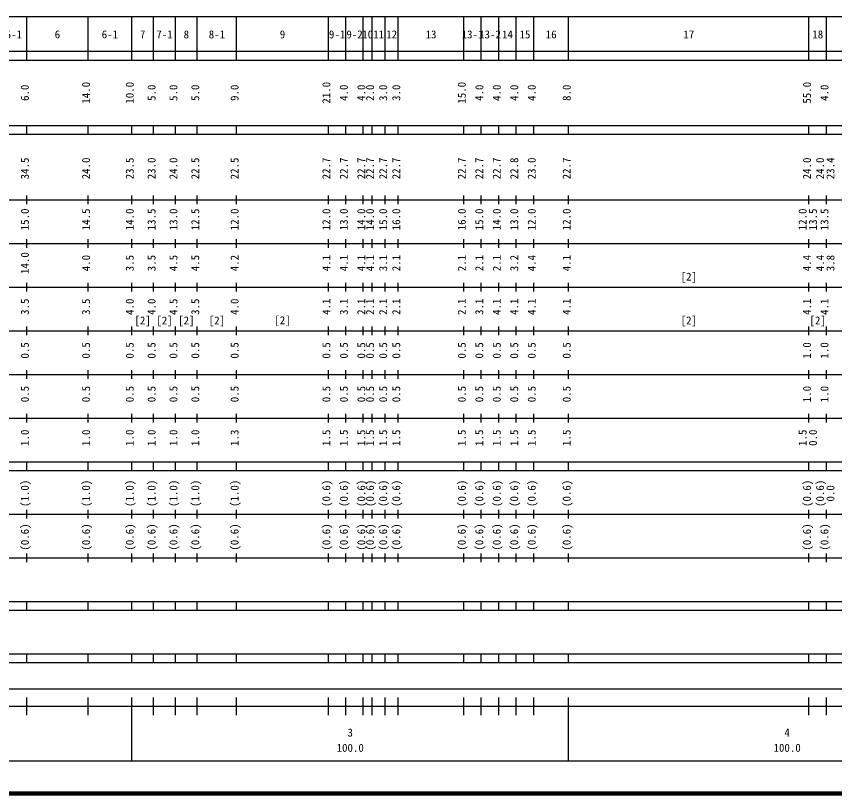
# Model space of a CAD drawing. Units: millimetres on the paper, enlarged 1000 times. Extents: x 40000 to 680000, y 20000 to 380000.
# Drawn here: x 241597 to 428872, y 20000 to 198000 of the extents above; entities that cross this region are included whole.
import ezdxf
from ezdxf.enums import TextEntityAlignment as Align

# ---------------------------------------------------------------- set-up
doc = ezdxf.new("R2010")
doc.units = ezdxf.units.MM
doc.header["$LTSCALE"] = 1000
doc.layers.add('M-TTL', color=2, linetype='Continuous', lineweight=140)
doc.layers.add('M-TTL-BAND', color=7, linetype='Continuous', lineweight=25)
doc.styles.add('ＭＳ ゴシック', font='')
doc.styles.get('ＭＳ ゴシック').set_extended_font_data('MS Gothic')

msp = doc.modelspace()

# ---------------------------------------------------------------- linework, layer by layer
at = {"layer": 'M-TTL'}
msp.add_line((40000, 20000), (680000, 20000), dxfattribs=at)
at = {"layer": 'M-TTL-BAND'}
for p, q in [((68000, 198000), (579000, 198000)), ((244000, 188000), (244000, 198000)), ((258000, 188000), (258000, 198000)), ((268000, 188000), (268000, 198000)), ((273000, 188000), (273000, 198000)), ((278000, 188000), (278000, 198000)), ((283000, 188000), (283000, 198000)), ((292000, 188000), (292000, 198000)), ((313000, 188000), (313000, 198000)), ((317000, 188000), (317000, 198000)), ((321000, 188000), (321000, 198000)), ((323000, 188000), (323000, 198000)), ((326000, 188000), (326000, 198000)), ((329000, 188000), (329000, 198000)), ((344000, 188000), (344000, 198000)), ((348000, 188000), (348000, 198000)), ((352000, 188000), (352000, 198000)), ((356000, 188000), (356000, 198000)), ((360000, 188000), (360000, 198000)), ((368000, 188000), (368000, 198000)), ((423000, 188000), (423000, 198000)), ((427000, 188000), (427000, 198000)), ((40000, 190000), (579000, 190000)), ((40000, 188000), (579000, 188000)), ((40000, 173000), (579000, 173000)), ((244000, 171000), (244000, 173000)), ((258000, 171000), (258000, 173000)), ((268000, 171000), (268000, 173000)), ((273000, 171000), (273000, 173000)), ((278000, 171000), (278000, 173000)), ((283000, 171000), (283000, 173000)), ((292000, 171000), (292000, 173000)), ((313000, 171000), (313000, 173000)), ((317000, 171000), (317000, 173000)), ((321000, 171000), (321000, 173000)), ((323000, 171000), (323000, 173000)), ((326000, 171000), (326000, 173000)), ((329000, 171000), (329000, 173000)), ((344000, 171000), (344000, 173000)), ((348000, 171000), (348000, 173000)), ((352000, 171000), (352000, 173000)), ((356000, 171000), (356000, 173000)), ((360000, 171000), (360000, 173000)), ((368000, 171000), (368000, 173000)), ((423000, 171000), (423000, 173000)), ((427000, 171000), (427000, 173000)), ((40000, 171000), (579000, 171000)), ((40000, 156000), (579000, 156000)), ((244000, 155000), (244000, 157000)), ((258000, 155000), (258000, 157000)), ((268000, 155000), (268000, 157000)), ((273000, 155000), (273000, 157000)), ((278000, 155000), (278000, 157000)), ((283000, 155000), (283000, 157000)), ((292000, 155000), (292000, 157000)), ((313000, 155000), (313000, 157000)), ((317000, 155000), (317000, 157000)), ((321000, 155000), (321000, 157000)), ((323000, 155000), (323000, 157000)), ((326000, 155000), (326000, 157000)), ((329000, 155000), (329000, 157000)), ((344000, 155000), (344000, 157000)), ((348000, 155000), (348000, 157000)), ((352000, 155000), (352000, 157000)), ((356000, 155000), (356000, 157000)), ((360000, 155000), (360000, 157000)), ((368000, 155000), (368000, 157000)), ((423000, 155000), (423000, 157000)), ((427000, 155000), (427000, 157000)), ((244000, 145000), (244000, 147000)), ((258000, 145000), (258000, 147000)), ((268000, 145000), (268000, 147000)), ((273000, 145000), (273000, 147000)), ((278000, 145000), (278000, 147000)), ((283000, 145000), (283000, 147000)), ((292000, 145000), (292000, 147000)), ((313000, 145000), (313000, 147000)), ((317000, 145000), (317000, 147000)), ((321000, 145000), (321000, 147000)), ((323000, 145000), (323000, 147000)), ((326000, 145000), (326000, 147000)), ((329000, 145000), (329000, 147000)), ((344000, 145000), (344000, 147000)), ((348000, 145000), (348000, 147000)), ((352000, 145000), (352000, 147000)), ((356000, 145000), (356000, 147000)), ((360000, 145000), (360000, 147000)), ((368000, 145000), (368000, 147000)), ((423000, 145000), (423000, 147000)), ((427000, 145000), (427000, 147000)), ((46000, 146000), (579000, 146000)), ((244000, 135000), (244000, 137000)), ((258000, 135000), (258000, 137000)), ((268000, 135000), (268000, 137000)), ((273000, 135000), (273000, 137000)), ((278000, 135000), (278000, 137000)), ((283000, 135000), (283000, 137000)), ((292000, 135000), (292000, 137000)), ((313000, 135000), (313000, 137000)), ((317000, 135000), (317000, 137000)), ((321000, 135000), (321000, 137000)), ((323000, 135000), (323000, 137000)), ((326000, 135000), (326000, 137000)), ((329000, 135000), (329000, 137000)), ((344000, 135000), (344000, 137000)), ((348000, 135000), (348000, 137000)), ((352000, 135000), (352000, 137000)), ((356000, 135000), (356000, 137000)), ((360000, 135000), (360000, 137000)), ((368000, 135000), (368000, 137000)), ((423000, 135000), (423000, 137000)), ((427000, 135000), (427000, 137000)), ((52000, 136000), (579000, 136000)), ((46000, 126000), (579000, 126000)), ((244000, 125000), (244000, 127000)), ((258000, 125000), (258000, 127000)), ((268000, 125000), (268000, 127000)), ((273000, 125000), (273000, 127000)), ((278000, 125000), (278000, 127000)), ((283000, 125000), (283000, 127000)), ((292000, 125000), (292000, 127000)), ((313000, 125000), (313000, 127000)), ((317000, 125000), (317000, 127000)), ((321000, 125000), (321000, 127000)), ((323000, 125000), (323000, 127000)), ((326000, 125000), (326000, 127000)), ((329000, 125000), (329000, 127000)), ((344000, 125000), (344000, 127000)), ((348000, 125000), (348000, 127000)), ((352000, 125000), (352000, 127000)), ((356000, 125000), (356000, 127000)), ((360000, 125000), (360000, 127000)), ((368000, 125000), (368000, 127000)), ((423000, 125000), (423000, 127000)), ((427000, 125000), (427000, 127000)), ((244000, 115000), (244000, 117000)), ((258000, 115000), (258000, 117000)), ((268000, 115000), (268000, 117000)), ((273000, 115000), (273000, 117000)), ((278000, 115000), (278000, 117000)), ((283000, 115000), (283000, 117000)), ((292000, 115000), (292000, 117000)), ((313000, 115000), (313000, 117000)), ((317000, 115000), (317000, 117000)), ((321000, 115000), (321000, 117000)), ((323000, 115000), (323000, 117000)), ((326000, 115000), (326000, 117000)), ((329000, 115000), (329000, 117000)), ((344000, 115000), (344000, 117000)), ((348000, 115000), (348000, 117000)), ((352000, 115000), (352000, 117000)), ((356000, 115000), (356000, 117000)), ((360000, 115000), (360000, 117000)), ((368000, 115000), (368000, 117000)), ((423000, 115000), (423000, 117000)), ((427000, 115000), (427000, 117000)), ((52000, 116000), (579000, 116000)), ((244000, 105000), (244000, 107000)), ((258000, 105000), (258000, 107000)), ((268000, 105000), (268000, 107000)), ((273000, 105000), (273000, 107000)), ((278000, 105000), (278000, 107000)), ((283000, 105000), (283000, 107000)), ((292000, 105000), (292000, 107000)), ((313000, 105000), (313000, 107000)), ((317000, 105000), (317000, 107000)), ((321000, 105000), (321000, 107000)), ((323000, 105000), (323000, 107000)), ((326000, 105000), (326000, 107000)), ((329000, 105000), (329000, 107000)), ((344000, 105000), (344000, 107000)), ((348000, 105000), (348000, 107000)), ((352000, 105000), (352000, 107000)), ((356000, 105000), (356000, 107000)), ((360000, 105000), (360000, 107000)), ((368000, 105000), (368000, 107000)), ((423000, 105000), (423000, 107000)), ((427000, 105000), (427000, 107000)), ((46000, 106000), (579000, 106000)), ((40000, 96000), (579000, 96000)), ((244000, 94000), (244000, 96000)), ((258000, 94000), (258000, 96000)), ((268000, 94000), (268000, 96000)), ((273000, 94000), (273000, 96000)), ((278000, 94000), (278000, 96000)), ((283000, 94000), (283000, 96000)), ((292000, 94000), (292000, 96000)), ((313000, 94000), (313000, 96000)), ((317000, 94000), (317000, 96000)), ((321000, 94000), (321000, 96000)), ((323000, 94000), (323000, 96000)), ((326000, 94000), (326000, 96000)), ((329000, 94000), (329000, 96000)), ((344000, 94000), (344000, 96000)), ((348000, 94000), (348000, 96000)), ((352000, 94000), (352000, 96000)), ((356000, 94000), (356000, 96000)), ((360000, 94000), (360000, 96000)), ((368000, 94000), (368000, 96000)), ((423000, 94000), (423000, 96000)), ((427000, 94000), (427000, 96000)), ((40000, 94000), (579000, 94000)), ((244000, 83000), (244000, 85000)), ((258000, 83000), (258000, 85000)), ((268000, 83000), (268000, 85000)), ((273000, 83000), (273000, 85000)), ((278000, 83000), (278000, 85000)), ((283000, 83000), (283000, 85000)), ((292000, 83000), (292000, 85000)), ((313000, 83000), (313000, 85000)), ((317000, 83000), (317000, 85000)), ((321000, 83000), (321000, 85000)), ((323000, 83000), (323000, 85000)), ((326000, 83000), (326000, 85000)), ((329000, 83000), (329000, 85000)), ((344000, 83000), (344000, 85000)), ((348000, 83000), (348000, 85000)), ((352000, 83000), (352000, 85000)), ((356000, 83000), (356000, 85000)), ((360000, 83000), (360000, 85000)), ((368000, 83000), (368000, 85000)), ((423000, 83000), (423000, 85000)), ((427000, 83000), (427000, 85000)), ((49000, 84000), (579000, 84000)), ((244000, 73000), (244000, 75000)), ((258000, 73000), (258000, 75000)), ((268000, 73000), (268000, 75000)), ((273000, 73000), (273000, 75000)), ((278000, 73000), (278000, 75000)), ((283000, 73000), (283000, 75000)), ((292000, 73000), (292000, 75000)), ((313000, 73000), (313000, 75000)), ((317000, 73000), (317000, 75000)), ((321000, 73000), (321000, 75000)), ((323000, 73000), (323000, 75000)), ((326000, 73000), (326000, 75000)), ((329000, 73000), (329000, 75000)), ((344000, 73000), (344000, 75000)), ((348000, 73000), (348000, 75000)), ((352000, 73000), (352000, 75000)), ((356000, 73000), (356000, 75000)), ((360000, 73000), (360000, 75000)), ((368000, 73000), (368000, 75000)), ((423000, 73000), (423000, 75000)), ((427000, 73000), (427000, 75000)), ((40000, 74000), (579000, 74000)), ((40000, 64000), (579000, 64000)), ((244000, 62000), (244000, 64000)), ((258000, 62000), (258000, 64000)), ((268000, 62000), (268000, 64000)), ((273000, 62000), (273000, 64000)), ((278000, 62000), (278000, 64000)), ((283000, 62000), (283000, 64000)), ((292000, 62000), (292000, 64000)), ((313000, 62000), (313000, 64000)), ((317000, 62000), (317000, 64000)), ((321000, 62000), (321000, 64000)), ((323000, 62000), (323000, 64000)), ((326000, 62000), (326000, 64000)), ((329000, 62000), (329000, 64000)), ((344000, 62000), (344000, 64000)), ((348000, 62000), (348000, 64000)), ((352000, 62000), (352000, 64000)), ((356000, 62000), (356000, 64000)), ((360000, 62000), (360000, 64000)), ((368000, 62000), (368000, 64000)), ((423000, 62000), (423000, 64000)), ((427000, 62000), (427000, 64000)), ((40000, 62000), (579000, 62000)), ((40000, 52000), (579000, 52000)), ((244000, 50000), (244000, 52000)), ((258000, 50000), (258000, 52000)), ((268000, 50000), (268000, 52000)), ((273000, 50000), (273000, 52000)), ((278000, 50000), (278000, 52000)), ((283000, 50000), (283000, 52000)), ((292000, 50000), (292000, 52000)), ((313000, 50000), (313000, 52000)), ((317000, 50000), (317000, 52000)), ((321000, 50000), (321000, 52000)), ((323000, 50000), (323000, 52000)), ((326000, 50000), (326000, 52000)), ((329000, 50000), (329000, 52000)), ((344000, 50000), (344000, 52000)), ((348000, 50000), (348000, 52000)), ((352000, 50000), (352000, 52000)), ((356000, 50000), (356000, 52000)), ((360000, 50000), (360000, 52000)), ((368000, 50000), (368000, 52000)), ((423000, 50000), (423000, 52000)), ((427000, 50000), (427000, 52000)), ((40000, 50000), (579000, 50000)), ((71000, 44000), (563000, 44000)), ((244000, 38000), (244000, 42000)), ((258000, 38000), (258000, 42000)), ((268000, 27500), (268000, 42000)), ((273000, 38000), (273000, 42000)), ((278000, 38000), (278000, 42000)), ((283000, 38000), (283000, 42000)), ((292000, 38000), (292000, 42000)), ((313000, 38000), (313000, 42000)), ((317000, 38000), (317000, 42000)), ((321000, 38000), (321000, 42000)), ((323000, 38000), (323000, 42000)), ((326000, 38000), (326000, 42000)), ((329000, 38000), (329000, 42000)), ((344000, 38000), (344000, 42000)), ((348000, 38000), (348000, 42000)), ((352000, 38000), (352000, 42000)), ((356000, 38000), (356000, 42000)), ((360000, 38000), (360000, 42000)), ((368000, 27500), (368000, 42000)), ((423000, 38000), (423000, 42000)), ((427000, 38000), (427000, 42000)), ((40000, 40000), (579000, 40000)), ((68000, 27500), (579000, 27500))]:
    msp.add_line(p, q, dxfattribs=at)

# ---------------------------------------------------------------- texts
at = {"layer": 'M-TTL-BAND', "style": 'ＭＳ ゴシック'}
for s, p in [('9-2', (319000, 192405)), ('12', (327500, 192405)), ('13-2', (350000, 192405)), ('5-1', (241000, 192405)), ('6', (251000, 192405)), ('6-1', (263000, 192405)), ('7', (270500, 192405)), ('7-1', (275500, 192405)), ('8', (280500, 192405)), ('8-1', (287500, 192405)), ('9', (302500, 192405)), ('9-1', (315000, 192405)), ('10', (322000, 192405)), ('11', (324500, 192405)), ('13', (336500, 192405)), ('13-1', (346000, 192405)), ('14', (354000, 192405)), ('15', (358000, 192405)), ('16', (364000, 192405)), ('17', (395500, 192405)), ('18', (425000, 192405)), ('[2]', (395500, 136925)), ('[2]', (270500, 126898)), ('[2]', (275500, 126898)), ('[2]', (280500, 126898)), ('[2]', (287500, 126898)), ('[2]', (302500, 126951)), ('[2]', (395500, 126902)), ('[2]', (425000, 126912)), ('3', (318000, 32523)), ('4', (418000, 32523)), ('100.0', (318000, 29033)), ('100.0', (418000, 29033))]:
    msp.add_text(s, height=1833, dxfattribs=at).set_placement(p, align=Align.BOTTOM_CENTER)
for s, p in [('6.0', (245000, 180500)), ('14.0', (259000, 180500)), ('10.0', (269000, 180500)), ('5.0', (274000, 180500)), ('5.0', (279000, 180500)), ('5.0', (284000, 180500)), ('9.0', (293000, 180500)), ('21.0', (314000, 180500)), ('4.0', (318000, 180500)), ('4.0', (322000, 180500)), ('2.0', (324000, 180500)), ('3.0', (327000, 180500)), ('3.0', (330000, 180500)), ('15.0', (345000, 180500)), ('4.0', (349000, 180500)), ('4.0', (353000, 180500)), ('4.0', (357000, 180500)), ('4.0', (361000, 180500)), ('8.0', (369000, 180500)), ('55.0', (424000, 180500)), ('4.0', (428000, 180500)), ('34.5', (245000, 163174)), ('24.0', (259000, 163174)), ('23.5', (269000, 163174)), ('23.0', (274000, 163174)), ('24.0', (279000, 163174)), ('22.5', (284000, 163174)), ('22.5', (293000, 163174)), ('22.7', (314000, 163174)), ('22.7', (318000, 163174)), ('22.7', (322000, 163174)), ('22.7', (324000, 163174)), ('22.7', (327000, 163174)), ('22.7', (330000, 163174)), ('22.7', (345000, 163174)), ('22.7', (349000, 163174)), ('22.7', (353000, 163174)), ('22.8', (357000, 163174)), ('23.0', (361000, 163174)), ('22.7', (369000, 163174)), ('24.0', (424000, 163174)), ('24.0', (427000, 163174)), ('23.4', (429370, 163174)), ('15.0', (245000, 151500)), ('14.5', (259000, 151500)), ('14.0', (269000, 151500)), ('13.5', (274000, 151500)), ('13.0', (279000, 151500)), ('12.5', (284000, 151500)), ('12.0', (293000, 151500)), ('12.0', (314000, 151500)), ('13.0', (318000, 151500)), ('14.0', (322000, 151500)), ('14.0', (324000, 151500)), ('15.0', (327000, 151500)), ('16.0', (330000, 151500)), ('16.0', (345000, 151500)), ('15.0', (349000, 151500)), ('14.0', (353000, 151500)), ('13.0', (357000, 151500)), ('12.0', (361000, 151500)), ('12.0', (369000, 151500)), ('12.0', (423000, 151500)), ('13.5', (425370, 151500)), ('13.5', (428000, 151500)), ('14.0', (245000, 141500)), ('4.0', (259000, 141500)), ('3.5', (269000, 141500)), ('3.5', (274000, 141500)), ('4.5', (279000, 141500)), ('4.5', (284000, 141500)), ('4.2', (293000, 141500)), ('4.1', (314000, 141500)), ('4.1', (318000, 141500)), ('4.1', (322000, 141500)), ('4.1', (324000, 141500)), ('3.1', (327000, 141500)), ('2.1', (330000, 141500)), ('2.1', (345000, 141500)), ('2.1', (349000, 141500)), ('2.1', (353000, 141500)), ('3.2', (357000, 141500)), ('4.4', (361000, 141500)), ('4.1', (369000, 141500)), ('4.4', (424000, 141500)), ('4.4', (427000, 141500)), ('3.8', (429370, 141500)), ('3.5', (245000, 131500)), ('3.5', (259000, 131500)), ('4.0', (269000, 131500)), ('4.0', (274000, 131500)), ('4.5', (279000, 131500)), ('3.5', (284000, 131500)), ('4.0', (293000, 131500)), ('4.1', (314000, 131500)), ('3.1', (318000, 131500)), ('2.1', (322000, 131500)), ('2.1', (324000, 131500)), ('2.1', (327000, 131500)), ('2.1', (330000, 131500)), ('2.1', (345000, 131500)), ('3.1', (349000, 131500)), ('4.1', (353000, 131500)), ('4.1', (357000, 131500)), ('4.1', (361000, 131500)), ('4.1', (369000, 131500)), ('4.1', (424000, 131500)), ('4.1', (428000, 131500)), ('0.5', (245000, 121500)), ('0.5', (259000, 121500)), ('0.5', (269000, 121500)), ('0.5', (274000, 121500)), ('0.5', (279000, 121500)), ('0.5', (284000, 121500)), ('0.5', (293000, 121500)), ('0.5', (314000, 121500)), ('0.5', (318000, 121500)), ('0.5', (322000, 121500)), ('0.5', (324000, 121500)), ('0.5', (327000, 121500)), ('0.5', (330000, 121500)), ('0.5', (345000, 121500)), ('0.5', (349000, 121500)), ('0.5', (353000, 121500)), ('0.5', (357000, 121500)), ('0.5', (361000, 121500)), ('0.5', (369000, 121500)), ('1.0', (424000, 121500)), ('1.0', (428000, 121500)), ('0.5', (245000, 111500)), ('0.5', (259000, 111500)), ('0.5', (269000, 111500)), ('0.5', (274000, 111500)), ('0.5', (279000, 111500)), ('0.5', (284000, 111500)), ('0.5', (293000, 111500)), ('0.5', (314000, 111500)), ('0.5', (318000, 111500)), ('0.5', (322000, 111500)), ('0.5', (324000, 111500)), ('0.5', (327000, 111500)), ('0.5', (330000, 111500)), ('0.5', (345000, 111500)), ('0.5', (349000, 111500)), ('0.5', (353000, 111500)), ('0.5', (357000, 111500)), ('0.5', (361000, 111500)), ('0.5', (369000, 111500)), ('1.0', (424000, 111500)), ('1.0', (428000, 111500)), ('1.0', (245000, 101500)), ('1.0', (259000, 101500)), ('1.0', (269000, 101500)), ('1.0', (274000, 101500)), ('1.0', (279000, 101500)), ('1.0', (284000, 101500)), ('1.3', (293000, 101500)), ('1.5', (314000, 101500)), ('1.5', (318000, 101500)), ('1.5', (322000, 101500)), ('1.5', (324000, 101500)), ('1.5', (327000, 101500)), ('1.5', (330000, 101500)), ('1.5', (345000, 101500)), ('1.5', (349000, 101500)), ('1.5', (353000, 101500)), ('1.5', (357000, 101500)), ('1.5', (361000, 101500)), ('1.5', (369000, 101500)), ('1.5', (423000, 101500)), ('0.0', (425370, 101500)), ('(1.0)', (245000, 88764)), ('(1.0)', (259000, 88764)), ('(1.0)', (269000, 88764)), ('(1.0)', (274000, 88764)), ('(1.0)', (279000, 88764)), ('(1.0)', (284000, 88764)), ('(1.0)', (293000, 88764)), ('(0.6)', (314000, 88764)), ('(0.6)', (318000, 88764)), ('(0.6)', (322000, 88764)), ('(0.6)', (324000, 88764)), ('(0.6)', (327000, 88764)), ('(0.6)', (330000, 88764)), ('(0.6)', (345000, 88764)), ('(0.6)', (349000, 88764)), ('(0.6)', (353000, 88764)), ('(0.6)', (357000, 88764)), ('(0.6)', (361000, 88764)), ('(0.6)', (369000, 88764)), ('(0.6)', (424000, 88764)), ('(0.6)', (427000, 88764)), ('0.0', (429370, 88764)), ('(0.6)', (245000, 78764)), ('(0.6)', (259000, 78764)), ('(0.6)', (269000, 78764)), ('(0.6)', (274000, 78764)), ('(0.6)', (279000, 78764)), ('(0.6)', (284000, 78764)), ('(0.6)', (293000, 78764)), ('(0.6)', (314000, 78764)), ('(0.6)', (318000, 78764)), ('(0.6)', (322000, 78764)), ('(0.6)', (324000, 78764)), ('(0.6)', (327000, 78764)), ('(0.6)', (330000, 78764)), ('(0.6)', (345000, 78764)), ('(0.6)', (349000, 78764)), ('(0.6)', (353000, 78764)), ('(0.6)', (357000, 78764)), ('(0.6)', (361000, 78764)), ('(0.6)', (369000, 78764)), ('(0.6)', (424000, 78764)), ('(0.6)', (428000, 78764))]:
    msp.add_text(s, height=1833, rotation=90, dxfattribs=at).set_placement(p, align=Align.BOTTOM_CENTER)

doc.saveas('drawing.dxf')
